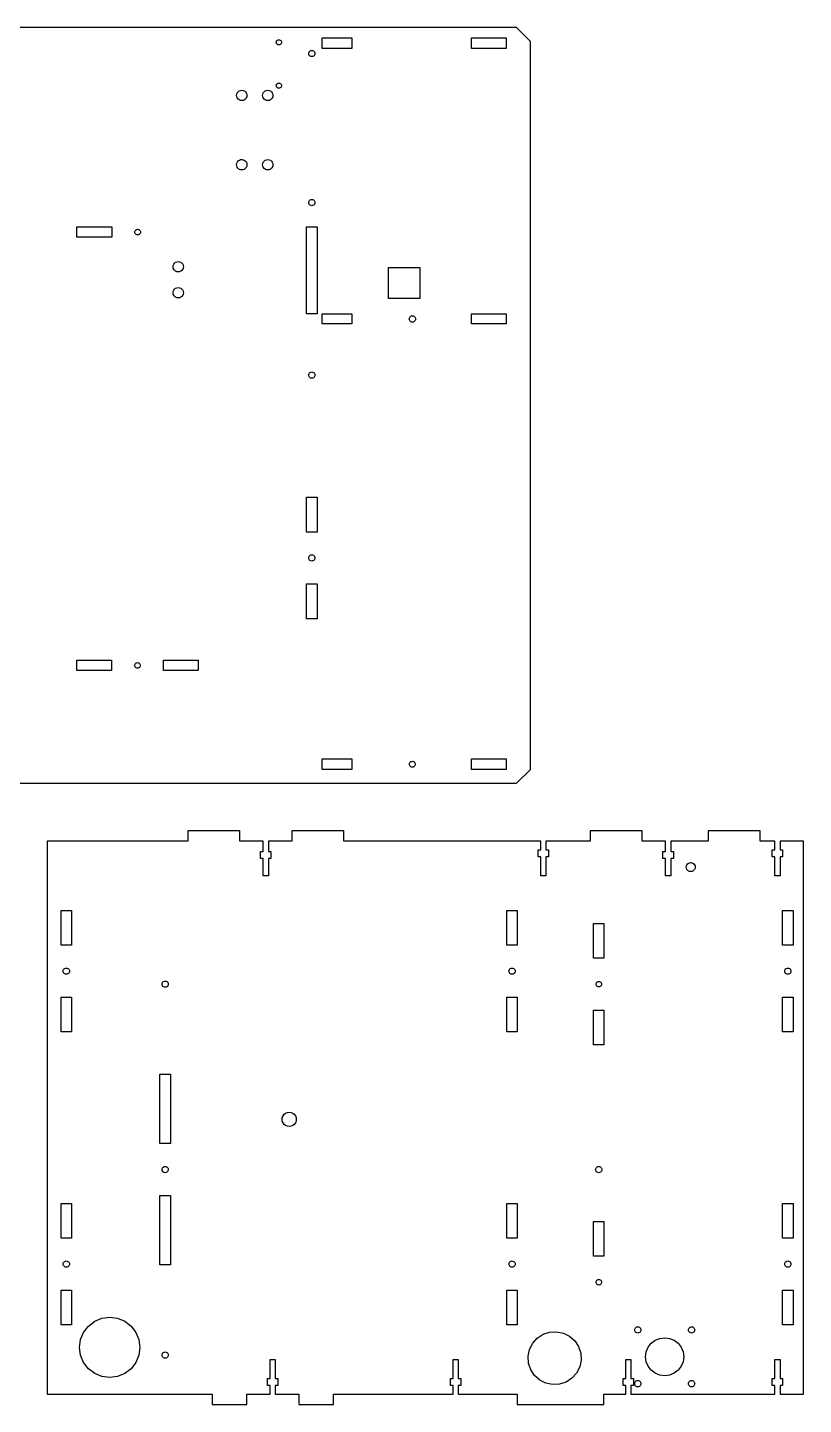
# Model space of a CAD drawing. Header units: metres. Extents: x 640 to 2715, y 0 to 914.
# Drawn here: x 2268 to 2715, y 17 to 811 of the extents above; entities that cross this region are included whole.
import ezdxf

# ---------------------------------------------------------------- set-up
doc = ezdxf.new("R2010")
doc.units = ezdxf.units.M

msp = doc.modelspace()

# ---------------------------------------------------------------- linework, layer by layer
at = {"layer": 'Layer0'}
for points in [[(2557.4, 383, 0), (2557.4, 803, 0), (2549.4, 811, 0), (1978.4, 811, 0), (1970.4, 803, 0), (1970.4, 383, 0), (1978.4, 375, 0), (2549.4, 375, 0), (2557.4, 383, 0)], [(2411.1, 803.25, 0), (2411.34, 803.56, 0), (2411.65, 803.8, 0), (2412.01, 803.95, 0), (2412.4, 804, 0), (2412.79, 803.95, 0), (2413.15, 803.8, 0), (2413.46, 803.56, 0), (2413.7, 803.25, 0), (2413.85, 802.89, 0), (2413.9, 802.5, 0), (2413.85, 802.11, 0), (2413.7, 801.75, 0), (2413.46, 801.44, 0), (2413.15, 801.2, 0), (2412.79, 801.05, 0), (2412.4, 801, 0), (2412.01, 801.05, 0), (2411.65, 801.2, 0), (2411.34, 801.44, 0), (2411.1, 801.75, 0), (2410.95, 802.11, 0), (2410.9, 802.5, 0), (2410.95, 802.89, 0), (2411.1, 803.25, 0)], [(2454.4, 799, 0), (2437.4, 799, 0), (2437.4, 805, 0), (2454.4, 805, 0), (2454.4, 799, 0)], [(2523.4, 799, 0), (2523.4, 805, 0), (2543.4, 805, 0), (2543.4, 799, 0), (2523.4, 799, 0)], [(2433.2, 796, 0), (2433.14, 795.53, 0), (2432.96, 795.1, 0), (2432.67, 794.73, 0), (2432.3, 794.44, 0), (2431.87, 794.26, 0), (2431.4, 794.2, 0), (2430.93, 794.26, 0), (2430.5, 794.44, 0), (2430.13, 794.73, 0), (2429.84, 795.1, 0), (2429.66, 795.53, 0), (2429.6, 796, 0), (2429.66, 796.47, 0), (2429.84, 796.9, 0), (2430.13, 797.27, 0), (2430.5, 797.56, 0), (2430.93, 797.74, 0), (2431.4, 797.8, 0), (2431.87, 797.74, 0), (2432.3, 797.56, 0), (2432.67, 797.27, 0), (2432.96, 796.9, 0), (2433.14, 796.47, 0), (2433.2, 796, 0)], [(2413.85, 777.89, 0), (2413.9, 777.5, 0), (2413.85, 777.11, 0), (2413.7, 776.75, 0), (2413.46, 776.44, 0), (2413.15, 776.2, 0), (2412.79, 776.05, 0), (2412.4, 776, 0), (2412.01, 776.05, 0), (2411.65, 776.2, 0), (2411.34, 776.44, 0), (2411.1, 776.75, 0), (2410.95, 777.11, 0), (2410.9, 777.5, 0), (2410.95, 777.89, 0), (2411.1, 778.25, 0), (2411.34, 778.56, 0), (2411.65, 778.8, 0), (2412.01, 778.95, 0), (2412.4, 779, 0), (2412.79, 778.95, 0), (2413.15, 778.8, 0), (2413.46, 778.56, 0), (2413.7, 778.25, 0), (2413.85, 777.89, 0)], [(2388.02, 771.85, 0), (2388.13, 772.63, 0), (2388.43, 773.35, 0), (2388.9, 773.97, 0), (2389.52, 774.45, 0), (2390.25, 774.75, 0), (2391.02, 774.85, 0), (2391.8, 774.75, 0), (2392.52, 774.45, 0), (2393.15, 773.97, 0), (2393.62, 773.35, 0), (2393.92, 772.63, 0), (2394.02, 771.85, 0), (2393.92, 771.07, 0), (2393.62, 770.35, 0), (2393.15, 769.73, 0), (2392.52, 769.25, 0), (2391.8, 768.95, 0), (2391.02, 768.85, 0), (2390.25, 768.95, 0), (2389.52, 769.25, 0), (2388.9, 769.73, 0), (2388.43, 770.35, 0), (2388.13, 771.07, 0), (2388.02, 771.85, 0)], [(2405.25, 774.75, 0), (2406.02, 774.85, 0), (2406.8, 774.75, 0), (2407.52, 774.45, 0), (2408.15, 773.97, 0), (2408.62, 773.35, 0), (2408.92, 772.63, 0), (2409.02, 771.85, 0), (2408.92, 771.07, 0), (2408.62, 770.35, 0), (2408.15, 769.73, 0), (2407.52, 769.25, 0), (2406.8, 768.95, 0), (2406.02, 768.85, 0), (2405.25, 768.95, 0), (2404.52, 769.25, 0), (2403.9, 769.73, 0), (2403.43, 770.35, 0), (2403.13, 771.07, 0), (2403.02, 771.85, 0), (2403.13, 772.63, 0), (2403.43, 773.35, 0), (2403.9, 773.97, 0), (2404.52, 774.45, 0), (2405.25, 774.75, 0)], [(2388.49, 733.46, 0), (2389, 734.06, 0), (2389.64, 734.51, 0), (2390.37, 734.78, 0), (2391.15, 734.85, 0), (2391.93, 734.71, 0), (2392.64, 734.38, 0), (2393.24, 733.88, 0), (2393.68, 733.24, 0), (2393.95, 732.5, 0), (2394.02, 731.72, 0), (2393.89, 730.95, 0), (2393.55, 730.24, 0), (2393.05, 729.64, 0), (2392.41, 729.19, 0), (2391.67, 728.92, 0), (2390.89, 728.85, 0), (2390.12, 728.99, 0), (2389.41, 729.32, 0), (2388.81, 729.82, 0), (2388.36, 730.47, 0), (2388.1, 731.2, 0), (2388.03, 731.98, 0), (2388.16, 732.75, 0), (2388.49, 733.46, 0)], [(2409.02, 731.85, 0), (2408.92, 731.07, 0), (2408.62, 730.35, 0), (2408.15, 729.73, 0), (2407.52, 729.25, 0), (2406.8, 728.95, 0), (2406.02, 728.85, 0), (2405.25, 728.95, 0), (2404.52, 729.25, 0), (2403.9, 729.73, 0), (2403.43, 730.35, 0), (2403.13, 731.07, 0), (2403.02, 731.85, 0), (2403.13, 732.63, 0), (2403.43, 733.35, 0), (2403.9, 733.97, 0), (2404.52, 734.45, 0), (2405.25, 734.75, 0), (2406.02, 734.85, 0), (2406.8, 734.75, 0), (2407.52, 734.45, 0), (2408.15, 733.97, 0), (2408.62, 733.35, 0), (2408.92, 732.63, 0), (2409.02, 731.85, 0)], [(2430.93, 708.26, 0), (2430.5, 708.44, 0), (2430.13, 708.73, 0), (2429.84, 709.1, 0), (2429.66, 709.53, 0), (2429.6, 710, 0), (2429.66, 710.47, 0), (2429.84, 710.9, 0), (2430.13, 711.27, 0), (2430.5, 711.56, 0), (2430.93, 711.74, 0), (2431.4, 711.8, 0), (2431.87, 711.74, 0), (2432.3, 711.56, 0), (2432.67, 711.27, 0), (2432.96, 710.9, 0), (2433.14, 710.47, 0), (2433.2, 710, 0), (2433.14, 709.53, 0), (2432.96, 709.1, 0), (2432.67, 708.73, 0), (2432.3, 708.44, 0), (2431.87, 708.26, 0), (2431.4, 708.2, 0), (2430.93, 708.26, 0)], [(2296, 696, 0), (2316, 696, 0), (2316, 690, 0), (2296, 690, 0), (2296, 696, 0)], [(2332.55, 692.59, 0), (2332.39, 692.2, 0), (2332.13, 691.87, 0), (2331.8, 691.61, 0), (2331.41, 691.45, 0), (2331, 691.4, 0), (2330.59, 691.45, 0), (2330.2, 691.61, 0), (2329.87, 691.87, 0), (2329.61, 692.2, 0), (2329.45, 692.59, 0), (2329.4, 693, 0), (2329.45, 693.41, 0), (2329.61, 693.8, 0), (2329.87, 694.13, 0), (2330.2, 694.39, 0), (2330.59, 694.55, 0), (2331, 694.6, 0), (2331.41, 694.55, 0), (2331.8, 694.39, 0), (2332.13, 694.13, 0), (2332.39, 693.8, 0), (2332.55, 693.41, 0), (2332.6, 693, 0), (2332.55, 692.59, 0)], [(2434.4, 645.85, 0), (2428.4, 645.85, 0), (2428.4, 696.1, 0), (2434.4, 696.1, 0), (2434.4, 645.85, 0)], [(2351.5, 673.78, 0), (2351.8, 674.5, 0), (2352.28, 675.12, 0), (2352.9, 675.6, 0), (2353.62, 675.9, 0), (2354.4, 676, 0), (2355.18, 675.9, 0), (2355.9, 675.6, 0), (2356.52, 675.12, 0), (2357, 674.5, 0), (2357.3, 673.78, 0), (2357.4, 673, 0), (2357.3, 672.22, 0), (2357, 671.5, 0), (2356.52, 670.88, 0), (2355.9, 670.4, 0), (2355.18, 670.1, 0), (2354.4, 670, 0), (2353.62, 670.1, 0), (2352.9, 670.4, 0), (2352.28, 670.88, 0), (2351.8, 671.5, 0), (2351.5, 672.22, 0), (2351.4, 673, 0), (2351.5, 673.78, 0)], [(2493.73, 672.6, 0), (2493.73, 654.6, 0), (2475.53, 654.6, 0), (2475.53, 672.6, 0), (2493.73, 672.6, 0)], [(2357, 656.5, 0), (2356.52, 655.88, 0), (2355.9, 655.4, 0), (2355.18, 655.1, 0), (2354.4, 655, 0), (2353.62, 655.1, 0), (2352.9, 655.4, 0), (2352.28, 655.88, 0), (2351.8, 656.5, 0), (2351.5, 657.22, 0), (2351.4, 658, 0), (2351.5, 658.78, 0), (2351.8, 659.5, 0), (2352.28, 660.12, 0), (2352.9, 660.6, 0), (2353.62, 660.9, 0), (2354.4, 661, 0), (2355.18, 660.9, 0), (2355.9, 660.6, 0), (2356.52, 660.12, 0), (2357, 659.5, 0), (2357.3, 658.78, 0), (2357.4, 658, 0), (2357.3, 657.22, 0), (2357, 656.5, 0)], [(2437.4, 645.85, 0), (2454.4, 645.85, 0), (2454.4, 640, 0), (2437.4, 640, 0), (2437.4, 645.85, 0)], [(2488.13, 641.58, 0), (2487.84, 641.95, 0), (2487.66, 642.38, 0), (2487.6, 642.85, 0), (2487.66, 643.32, 0), (2487.84, 643.75, 0), (2488.13, 644.12, 0), (2488.5, 644.41, 0), (2488.93, 644.59, 0), (2489.4, 644.65, 0), (2489.87, 644.59, 0), (2490.3, 644.41, 0), (2490.67, 644.12, 0), (2490.96, 643.75, 0), (2491.14, 643.32, 0), (2491.2, 642.85, 0), (2491.14, 642.38, 0), (2490.96, 641.95, 0), (2490.67, 641.58, 0), (2490.3, 641.29, 0), (2489.87, 641.11, 0), (2489.4, 641.05, 0), (2488.93, 641.11, 0), (2488.5, 641.29, 0), (2488.13, 641.58, 0)], [(2543.4, 645.85, 0), (2543.4, 640, 0), (2523.4, 640, 0), (2523.4, 645.85, 0), (2543.4, 645.85, 0)], [(2432.67, 611.77, 0), (2432.96, 611.4, 0), (2433.14, 610.97, 0), (2433.2, 610.5, 0), (2433.14, 610.03, 0), (2432.96, 609.6, 0), (2432.67, 609.23, 0), (2432.3, 608.94, 0), (2431.87, 608.76, 0), (2431.4, 608.7, 0), (2430.93, 608.76, 0), (2430.5, 608.94, 0), (2430.13, 609.23, 0), (2429.84, 609.6, 0), (2429.66, 610.03, 0), (2429.6, 610.5, 0), (2429.66, 610.97, 0), (2429.84, 611.4, 0), (2430.13, 611.77, 0), (2430.5, 612.06, 0), (2430.93, 612.24, 0), (2431.4, 612.3, 0), (2431.87, 612.24, 0), (2432.3, 612.06, 0), (2432.67, 611.77, 0)], [(2428.4, 540.1, 0), (2434.4, 540.1, 0), (2434.4, 519.9, 0), (2428.4, 519.9, 0), (2428.4, 540.1, 0)], [(2429.66, 504.53, 0), (2429.6, 505, 0), (2429.66, 505.47, 0), (2429.84, 505.9, 0), (2430.13, 506.27, 0), (2430.5, 506.56, 0), (2430.93, 506.74, 0), (2431.4, 506.8, 0), (2431.87, 506.74, 0), (2432.3, 506.56, 0), (2432.67, 506.27, 0), (2432.96, 505.9, 0), (2433.14, 505.47, 0), (2433.2, 505, 0), (2433.14, 504.53, 0), (2432.96, 504.1, 0), (2432.67, 503.73, 0), (2432.3, 503.44, 0), (2431.87, 503.26, 0), (2431.4, 503.2, 0), (2430.93, 503.26, 0), (2430.5, 503.44, 0), (2430.13, 503.73, 0), (2429.84, 504.1, 0), (2429.66, 504.53, 0)], [(2428.4, 490.1, 0), (2434.4, 490.1, 0), (2434.4, 469.9, 0), (2428.4, 469.9, 0), (2428.4, 490.1, 0)], [(2295.9, 446, 0), (2315.9, 446, 0), (2315.9, 440, 0), (2295.9, 440, 0), (2295.9, 446, 0)], [(2345.9, 446, 0), (2365.9, 446, 0), (2365.9, 440, 0), (2345.9, 440, 0), (2345.9, 446, 0)], [(2331.31, 441.45, 0), (2330.9, 441.4, 0), (2330.49, 441.45, 0), (2330.1, 441.61, 0), (2329.77, 441.87, 0), (2329.51, 442.2, 0), (2329.35, 442.59, 0), (2329.3, 443, 0), (2329.35, 443.41, 0), (2329.51, 443.8, 0), (2329.77, 444.13, 0), (2330.1, 444.39, 0), (2330.49, 444.55, 0), (2330.9, 444.6, 0), (2331.31, 444.55, 0), (2331.7, 444.39, 0), (2332.03, 444.13, 0), (2332.29, 443.8, 0), (2332.45, 443.41, 0), (2332.5, 443, 0), (2332.45, 442.59, 0), (2332.29, 442.2, 0), (2332.03, 441.87, 0), (2331.7, 441.61, 0), (2331.31, 441.45, 0)], [(2437.4, 389, 0), (2454.4, 389, 0), (2454.4, 383, 0), (2437.4, 383, 0), (2437.4, 389, 0)], [(2490.25, 387.47, 0), (2490.6, 387.2, 0), (2490.87, 386.85, 0), (2491.04, 386.44, 0), (2491.1, 386, 0), (2491.04, 385.56, 0), (2490.87, 385.15, 0), (2490.6, 384.8, 0), (2490.25, 384.53, 0), (2489.84, 384.36, 0), (2489.4, 384.3, 0), (2488.96, 384.36, 0), (2488.55, 384.53, 0), (2488.2, 384.8, 0), (2487.93, 385.15, 0), (2487.76, 385.56, 0), (2487.7, 386, 0), (2487.76, 386.44, 0), (2487.93, 386.85, 0), (2488.2, 387.2, 0), (2488.55, 387.47, 0), (2488.96, 387.64, 0), (2489.4, 387.7, 0), (2489.84, 387.64, 0), (2490.25, 387.47, 0)], [(2543.4, 389, 0), (2543.4, 383, 0), (2523.4, 383, 0), (2523.4, 389, 0), (2543.4, 389, 0)], [(2615.36, 27.6, 0), (2615.36, 22.6, 0), (2698.36, 22.6, 0), (2698.36, 27.6, 0), (2696.86, 27.6, 0), (2696.86, 31.6, 0), (2698.36, 31.6, 0), (2698.36, 42.6, 0), (2701.36, 42.6, 0), (2701.36, 31.6, 0), (2702.86, 31.6, 0), (2702.86, 27.6, 0), (2701.36, 27.6, 0), (2701.36, 22.6, 0), (2714.86, 22.6, 0), (2714.86, 341.6, 0), (2701.36, 341.6, 0), (2701.36, 336.6, 0), (2702.86, 336.6, 0), (2702.86, 332.6, 0), (2701.36, 332.6, 0), (2701.36, 321.6, 0), (2698.36, 321.6, 0), (2698.36, 332.6, 0), (2696.86, 332.6, 0), (2696.86, 336.6, 0), (2698.36, 336.6, 0), (2698.36, 341.6, 0), (2689.86, 341.6, 0), (2689.86, 347.6, 0), (2659.86, 347.6, 0), (2659.86, 341.6, 0), (2638.36, 341.6, 0), (2638.36, 335.6, 0), (2639.86, 335.6, 0), (2639.86, 331.6, 0), (2638.36, 331.6, 0), (2638.36, 321.6, 0), (2635.36, 321.6, 0), (2635.36, 331.6, 0), (2633.86, 331.6, 0), (2633.86, 335.6, 0), (2635.36, 335.6, 0), (2635.36, 341.6, 0), (2621.86, 341.6, 0), (2621.86, 347.6, 0), (2591.86, 347.6, 0), (2591.86, 341.6, 0), (2566.36, 341.6, 0), (2566.36, 336.6, 0), (2567.86, 336.6, 0), (2567.86, 332.6, 0), (2566.36, 332.6, 0), (2566.36, 321.6, 0), (2563.36, 321.6, 0), (2563.36, 332.6, 0), (2561.86, 332.6, 0), (2561.86, 336.6, 0), (2563.36, 336.6, 0), (2563.36, 341.6, 0), (2449.86, 341.6, 0), (2449.86, 347.6, 0), (2419.86, 347.6, 0), (2419.86, 341.6, 0), (2406.36, 341.6, 0), (2406.36, 335.6, 0), (2407.86, 335.6, 0), (2407.86, 331.6, 0), (2406.36, 331.6, 0), (2406.36, 321.6, 0), (2403.36, 321.6, 0), (2403.36, 331.6, 0), (2401.86, 331.6, 0), (2401.86, 335.6, 0), (2403.36, 335.6, 0), (2403.36, 341.6, 0), (2389.86, 341.6, 0), (2389.86, 347.6, 0), (2359.86, 347.6, 0), (2359.86, 341.6, 0), (2278.86, 341.6, 0), (2278.86, 22.6, 0), (2373.86, 22.6, 0), (2373.86, 16.6, 0), (2393.86, 16.6, 0), (2393.86, 22.6, 0), (2407.36, 22.6, 0), (2407.36, 27.6, 0), (2405.86, 27.6, 0), (2405.86, 31.6, 0), (2407.36, 31.6, 0), (2407.36, 42.6, 0), (2410.36, 42.6, 0), (2410.36, 31.6, 0), (2411.86, 31.6, 0), (2411.86, 27.6, 0), (2410.36, 27.6, 0), (2410.36, 22.6, 0), (2423.86, 22.6, 0), (2423.86, 16.6, 0), (2443.86, 16.6, 0), (2443.86, 22.6, 0), (2512.86, 22.6, 0), (2512.86, 27.6, 0), (2511.36, 27.6, 0), (2511.36, 31.6, 0), (2512.86, 31.6, 0), (2512.86, 42.6, 0), (2515.86, 42.6, 0), (2515.86, 31.6, 0), (2517.36, 31.6, 0), (2517.36, 27.6, 0), (2515.86, 27.6, 0), (2515.86, 22.6, 0), (2549.86, 22.6, 0), (2549.86, 16.6, 0), (2599.86, 16.6, 0), (2599.86, 22.6, 0), (2612.36, 22.6, 0), (2612.36, 27.6, 0), (2610.86, 27.6, 0), (2610.86, 31.6, 0), (2612.36, 31.6, 0), (2612.36, 42.6, 0), (2615.36, 42.6, 0), (2615.36, 31.6, 0), (2616.86, 31.6, 0), (2616.86, 27.6, 0), (2615.36, 27.6, 0)], [(2651.16, 324.35, 0), (2650.53, 324.09, 0), (2649.86, 324, 0), (2649.19, 324.09, 0), (2648.56, 324.35, 0), (2648.02, 324.76, 0), (2647.61, 325.3, 0), (2647.35, 325.93, 0), (2647.26, 326.6, 0), (2647.35, 327.27, 0), (2647.61, 327.9, 0), (2648.02, 328.44, 0), (2648.56, 328.85, 0), (2649.19, 329.11, 0), (2649.86, 329.2, 0), (2650.53, 329.11, 0), (2651.16, 328.85, 0), (2651.7, 328.44, 0), (2652.11, 327.9, 0), (2652.37, 327.27, 0), (2652.46, 326.6, 0), (2652.37, 325.93, 0), (2652.11, 325.3, 0), (2651.7, 324.76, 0), (2651.16, 324.35, 0)], [(2286.86, 301.6, 0), (2292.86, 301.6, 0), (2292.86, 281.6, 0), (2286.86, 281.6, 0), (2286.86, 301.6, 0)], [(2543.86, 301.6, 0), (2549.86, 301.6, 0), (2549.86, 281.6, 0), (2543.86, 281.6, 0), (2543.86, 301.6, 0)], [(2593.86, 294.1, 0), (2599.86, 294.1, 0), (2599.86, 274.1, 0), (2593.86, 274.1, 0), (2593.86, 294.1, 0)], [(2702.86, 281.6, 0), (2702.86, 301.6, 0), (2708.86, 301.6, 0), (2708.86, 281.6, 0), (2702.86, 281.6, 0)], [(2289.39, 268.34, 0), (2289.86, 268.4, 0), (2290.33, 268.34, 0), (2290.76, 268.16, 0), (2291.13, 267.87, 0), (2291.42, 267.5, 0), (2291.6, 267.07, 0), (2291.66, 266.6, 0), (2291.6, 266.13, 0), (2291.42, 265.7, 0), (2291.13, 265.33, 0), (2290.76, 265.04, 0), (2290.33, 264.86, 0), (2289.86, 264.8, 0), (2289.39, 264.86, 0), (2288.96, 265.04, 0), (2288.59, 265.33, 0), (2288.3, 265.7, 0), (2288.12, 266.13, 0), (2288.06, 266.6, 0), (2288.12, 267.07, 0), (2288.3, 267.5, 0), (2288.59, 267.87, 0), (2288.96, 268.16, 0), (2289.39, 268.34, 0)], [(2546.39, 268.34, 0), (2546.86, 268.4, 0), (2547.33, 268.34, 0), (2547.76, 268.16, 0), (2548.13, 267.87, 0), (2548.42, 267.5, 0), (2548.6, 267.07, 0), (2548.66, 266.6, 0), (2548.6, 266.13, 0), (2548.42, 265.7, 0), (2548.13, 265.33, 0), (2547.76, 265.04, 0), (2547.33, 264.86, 0), (2546.86, 264.8, 0), (2546.39, 264.86, 0), (2545.96, 265.04, 0), (2545.59, 265.33, 0), (2545.3, 265.7, 0), (2545.12, 266.13, 0), (2545.06, 266.6, 0), (2545.12, 267.07, 0), (2545.3, 267.5, 0), (2545.59, 267.87, 0), (2545.96, 268.16, 0), (2546.39, 268.34, 0)], [(2705.39, 268.34, 0), (2705.86, 268.4, 0), (2706.33, 268.34, 0), (2706.76, 268.16, 0), (2707.13, 267.88, 0), (2707.42, 267.5, 0), (2707.6, 267.07, 0), (2707.66, 266.6, 0), (2707.6, 266.14, 0), (2707.42, 265.7, 0), (2707.13, 265.33, 0), (2706.76, 265.05, 0), (2706.33, 264.87, 0), (2705.86, 264.8, 0), (2705.39, 264.87, 0), (2704.96, 265.05, 0), (2704.59, 265.33, 0), (2704.3, 265.7, 0), (2704.12, 266.14, 0), (2704.06, 266.6, 0), (2704.12, 267.07, 0), (2704.3, 267.5, 0), (2704.59, 267.88, 0), (2704.96, 268.16, 0), (2705.39, 268.34, 0)], [(2347.33, 260.84, 0), (2347.76, 260.66, 0), (2348.13, 260.37, 0), (2348.42, 260, 0), (2348.6, 259.57, 0), (2348.66, 259.1, 0), (2348.6, 258.63, 0), (2348.42, 258.2, 0), (2348.13, 257.83, 0), (2347.76, 257.54, 0), (2347.33, 257.36, 0), (2346.86, 257.3, 0), (2346.39, 257.36, 0), (2345.96, 257.54, 0), (2345.59, 257.83, 0), (2345.3, 258.2, 0), (2345.12, 258.63, 0), (2345.06, 259.1, 0), (2345.12, 259.57, 0), (2345.3, 260, 0), (2345.59, 260.37, 0), (2345.96, 260.66, 0), (2346.39, 260.84, 0), (2346.86, 260.9, 0), (2347.33, 260.84, 0)], [(2596.45, 260.65, 0), (2596.86, 260.7, 0), (2597.27, 260.65, 0), (2597.66, 260.49, 0), (2597.99, 260.23, 0), (2598.25, 259.9, 0), (2598.41, 259.51, 0), (2598.46, 259.1, 0), (2598.41, 258.69, 0), (2598.25, 258.3, 0), (2597.99, 257.97, 0), (2597.66, 257.71, 0), (2597.27, 257.55, 0), (2596.86, 257.5, 0), (2596.45, 257.55, 0), (2596.06, 257.71, 0), (2595.73, 257.97, 0), (2595.48, 258.3, 0), (2595.32, 258.69, 0), (2595.26, 259.1, 0), (2595.32, 259.51, 0), (2595.48, 259.9, 0), (2595.73, 260.23, 0), (2596.06, 260.49, 0), (2596.45, 260.65, 0)], [(2286.86, 251.6, 0), (2292.86, 251.6, 0), (2292.86, 231.6, 0), (2286.86, 231.6, 0), (2286.86, 251.6, 0)], [(2543.86, 251.6, 0), (2549.86, 251.6, 0), (2549.86, 231.6, 0), (2543.86, 231.6, 0), (2543.86, 251.6, 0)], [(2702.86, 231.6, 0), (2702.86, 251.6, 0), (2708.86, 251.6, 0), (2708.86, 231.6, 0), (2702.86, 231.6, 0)], [(2593.86, 244.1, 0), (2599.86, 244.1, 0), (2599.86, 224.1, 0), (2593.86, 224.1, 0), (2593.86, 244.1, 0)], [(2343.86, 207.1, 0), (2349.86, 207.1, 0), (2349.86, 167.1, 0), (2343.86, 167.1, 0), (2343.86, 207.1, 0)], [(2417.3, 185.06, 0), (2418.36, 185.2, 0), (2419.42, 185.06, 0), (2420.41, 184.65, 0), (2421.26, 184, 0), (2421.91, 183.15, 0), (2422.32, 182.16, 0), (2422.46, 181.1, 0), (2422.32, 180.04, 0), (2421.91, 179.05, 0), (2421.26, 178.2, 0), (2420.41, 177.55, 0), (2419.42, 177.14, 0), (2418.36, 177, 0), (2417.3, 177.14, 0), (2416.31, 177.55, 0), (2415.46, 178.2, 0), (2414.81, 179.05, 0), (2414.4, 180.04, 0), (2414.26, 181.1, 0), (2414.4, 182.16, 0), (2414.81, 183.15, 0), (2415.46, 184, 0), (2416.31, 184.65, 0), (2417.3, 185.06, 0)], [(2346.29, 153.81, 0), (2346.75, 153.9, 0), (2347.22, 153.86, 0), (2347.66, 153.71, 0), (2348.05, 153.45, 0), (2348.36, 153.1, 0), (2348.57, 152.67, 0), (2348.66, 152.21, 0), (2348.63, 151.75, 0), (2348.47, 151.3, 0), (2348.21, 150.91, 0), (2347.86, 150.6, 0), (2347.44, 150.39, 0), (2346.97, 150.3, 0), (2346.51, 150.34, 0), (2346.06, 150.49, 0), (2345.67, 150.75, 0), (2345.36, 151.1, 0), (2345.15, 151.53, 0), (2345.06, 151.99, 0), (2345.1, 152.45, 0), (2345.25, 152.9, 0), (2345.51, 153.29, 0), (2345.86, 153.6, 0), (2346.29, 153.81, 0)], [(2596.39, 153.84, 0), (2596.86, 153.9, 0), (2597.33, 153.84, 0), (2597.76, 153.66, 0), (2598.13, 153.37, 0), (2598.42, 153, 0), (2598.6, 152.57, 0), (2598.66, 152.1, 0), (2598.6, 151.63, 0), (2598.42, 151.2, 0), (2598.13, 150.83, 0), (2597.76, 150.54, 0), (2597.33, 150.36, 0), (2596.86, 150.3, 0), (2596.39, 150.36, 0), (2595.96, 150.54, 0), (2595.59, 150.83, 0), (2595.3, 151.2, 0), (2595.12, 151.63, 0), (2595.06, 152.1, 0), (2595.12, 152.57, 0), (2595.3, 153, 0), (2595.59, 153.37, 0), (2595.96, 153.66, 0), (2596.39, 153.84, 0)], [(2343.86, 97.1, 0), (2343.86, 137.1, 0), (2349.86, 137.1, 0), (2349.86, 97.1, 0), (2343.86, 97.1, 0)], [(2286.86, 132.6, 0), (2292.86, 132.6, 0), (2292.86, 112.6, 0), (2286.86, 112.6, 0), (2286.86, 132.6, 0)], [(2543.86, 132.6, 0), (2549.86, 132.6, 0), (2549.86, 112.6, 0), (2543.86, 112.6, 0), (2543.86, 132.6, 0)], [(2708.84, 112.6, 0), (2702.84, 112.6, 0), (2702.84, 132.6, 0), (2708.84, 132.6, 0), (2708.84, 112.6, 0)], [(2593.86, 122.1, 0), (2599.86, 122.1, 0), (2599.86, 102.1, 0), (2593.86, 102.1, 0), (2593.86, 122.1, 0)], [(2289.39, 99.34, 0), (2289.86, 99.4, 0), (2290.33, 99.34, 0), (2290.76, 99.16, 0), (2291.13, 98.87, 0), (2291.42, 98.5, 0), (2291.6, 98.07, 0), (2291.66, 97.6, 0), (2291.6, 97.13, 0), (2291.42, 96.7, 0), (2291.13, 96.33, 0), (2290.76, 96.04, 0), (2290.33, 95.86, 0), (2289.86, 95.8, 0), (2289.39, 95.86, 0), (2288.96, 96.04, 0), (2288.59, 96.33, 0), (2288.3, 96.7, 0), (2288.12, 97.13, 0), (2288.06, 97.6, 0), (2288.12, 98.07, 0), (2288.3, 98.5, 0), (2288.59, 98.87, 0), (2288.96, 99.16, 0), (2289.39, 99.34, 0)], [(2546.39, 99.34, 0), (2546.86, 99.4, 0), (2547.33, 99.34, 0), (2547.76, 99.16, 0), (2548.13, 98.87, 0), (2548.42, 98.5, 0), (2548.6, 98.07, 0), (2548.66, 97.6, 0), (2548.6, 97.13, 0), (2548.42, 96.7, 0), (2548.13, 96.33, 0), (2547.76, 96.04, 0), (2547.33, 95.86, 0), (2546.86, 95.8, 0), (2546.39, 95.86, 0), (2545.96, 96.04, 0), (2545.59, 96.33, 0), (2545.3, 96.7, 0), (2545.12, 97.13, 0), (2545.06, 97.6, 0), (2545.12, 98.07, 0), (2545.3, 98.5, 0), (2545.59, 98.87, 0), (2545.96, 99.16, 0), (2546.39, 99.34, 0)], [(2705.37, 99.34, 0), (2705.84, 99.4, 0), (2706.3, 99.34, 0), (2706.74, 99.16, 0), (2707.11, 98.88, 0), (2707.39, 98.5, 0), (2707.57, 98.07, 0), (2707.64, 97.6, 0), (2707.57, 97.14, 0), (2707.39, 96.7, 0), (2707.11, 96.33, 0), (2706.74, 96.04, 0), (2706.3, 95.86, 0), (2705.84, 95.8, 0), (2705.37, 95.86, 0), (2704.94, 96.04, 0), (2704.56, 96.33, 0), (2704.28, 96.7, 0), (2704.1, 97.14, 0), (2704.04, 97.6, 0), (2704.1, 98.07, 0), (2704.28, 98.5, 0), (2704.56, 98.88, 0), (2704.94, 99.16, 0), (2705.37, 99.34, 0)], [(2596.45, 88.65, 0), (2596.86, 88.7, 0), (2597.27, 88.65, 0), (2597.66, 88.49, 0), (2597.99, 88.23, 0), (2598.25, 87.9, 0), (2598.41, 87.51, 0), (2598.46, 87.1, 0), (2598.41, 86.69, 0), (2598.25, 86.3, 0), (2597.99, 85.97, 0), (2597.66, 85.71, 0), (2597.27, 85.55, 0), (2596.86, 85.5, 0), (2596.45, 85.55, 0), (2596.06, 85.71, 0), (2595.73, 85.97, 0), (2595.48, 86.3, 0), (2595.32, 86.69, 0), (2595.26, 87.1, 0), (2595.32, 87.51, 0), (2595.48, 87.9, 0), (2595.73, 88.23, 0), (2596.06, 88.49, 0), (2596.45, 88.65, 0)], [(2286.86, 82.6, 0), (2292.86, 82.6, 0), (2292.86, 62.6, 0), (2286.86, 62.6, 0), (2286.86, 82.6, 0)], [(2549.86, 82.6, 0), (2549.86, 62.6, 0), (2543.86, 62.6, 0), (2543.86, 82.6, 0), (2549.86, 82.6, 0)], [(2708.86, 62.6, 0), (2702.86, 62.6, 0), (2702.86, 82.6, 0), (2708.86, 82.6, 0), (2708.86, 62.6, 0)], [(2327.23, 61.81, 0), (2329.99, 58.21, 0), (2331.73, 54.01, 0), (2332.32, 49.51, 0), (2331.73, 45, 0), (2329.99, 40.81, 0), (2327.23, 37.2, 0), (2323.62, 34.44, 0), (2319.43, 32.7, 0), (2314.92, 32.11, 0), (2310.42, 32.7, 0), (2306.22, 34.44, 0), (2302.62, 37.2, 0), (2299.85, 40.81, 0), (2298.12, 45, 0), (2297.52, 49.51, 0), (2298.12, 54.01, 0), (2299.85, 58.21, 0), (2302.62, 61.81, 0), (2306.22, 64.58, 0), (2310.42, 66.32, 0), (2314.92, 66.91, 0), (2319.43, 66.32, 0), (2323.62, 64.58, 0), (2327.23, 61.81, 0)], [(2584.04, 34.72, 0), (2581.38, 31.74, 0), (2578.04, 29.55, 0), (2574.25, 28.29, 0), (2570.26, 28.06, 0), (2566.35, 28.88, 0), (2562.78, 30.67, 0), (2559.8, 33.33, 0), (2557.61, 36.67, 0), (2556.36, 40.46, 0), (2556.13, 44.45, 0), (2556.94, 48.36, 0), (2558.74, 51.93, 0), (2561.4, 54.91, 0), (2564.74, 57.1, 0), (2568.53, 58.35, 0), (2572.52, 58.58, 0), (2576.43, 57.77, 0), (2579.99, 55.97, 0), (2582.98, 53.32, 0), (2585.17, 49.98, 0), (2586.42, 46.18, 0), (2586.65, 42.2, 0), (2585.84, 38.29, 0), (2584.04, 34.72, 0)], [(2618.09, 58.33, 0), (2617.8, 58.7, 0), (2617.62, 59.13, 0), (2617.56, 59.6, 0), (2617.62, 60.07, 0), (2617.8, 60.5, 0), (2618.09, 60.87, 0), (2618.46, 61.16, 0), (2618.89, 61.34, 0), (2619.36, 61.4, 0), (2619.83, 61.34, 0), (2620.26, 61.16, 0), (2620.63, 60.87, 0), (2620.92, 60.5, 0), (2621.1, 60.07, 0), (2621.16, 59.6, 0), (2621.1, 59.13, 0), (2620.92, 58.7, 0), (2620.63, 58.33, 0), (2620.26, 58.04, 0), (2619.83, 57.86, 0), (2619.36, 57.8, 0), (2618.89, 57.86, 0), (2618.46, 58.04, 0), (2618.09, 58.33, 0)], [(2650.83, 57.86, 0), (2650.36, 57.8, 0), (2649.89, 57.86, 0), (2649.46, 58.04, 0), (2649.09, 58.33, 0), (2648.8, 58.7, 0), (2648.62, 59.13, 0), (2648.56, 59.6, 0), (2648.62, 60.07, 0), (2648.8, 60.5, 0), (2649.09, 60.87, 0), (2649.46, 61.16, 0), (2649.89, 61.34, 0), (2650.36, 61.4, 0), (2650.83, 61.34, 0), (2651.26, 61.16, 0), (2651.63, 60.87, 0), (2651.92, 60.5, 0), (2652.1, 60.07, 0), (2652.16, 59.6, 0), (2652.1, 59.13, 0), (2651.92, 58.7, 0), (2651.63, 58.33, 0), (2651.26, 58.04, 0), (2650.83, 57.86, 0)], [(2624.24, 41.25, 0), (2623.86, 44.1, 0), (2624.24, 46.95, 0), (2625.33, 49.6, 0), (2627.08, 51.88, 0), (2629.36, 53.63, 0), (2632.01, 54.73, 0), (2634.86, 55.1, 0), (2637.71, 54.73, 0), (2640.36, 53.63, 0), (2642.64, 51.88, 0), (2644.39, 49.6, 0), (2645.49, 46.95, 0), (2645.86, 44.1, 0), (2645.49, 41.25, 0), (2644.39, 38.6, 0), (2642.64, 36.32, 0), (2640.36, 34.57, 0), (2637.71, 33.47, 0), (2634.86, 33.1, 0), (2632.01, 33.47, 0), (2629.36, 34.57, 0), (2627.08, 36.32, 0), (2625.33, 38.6, 0), (2624.24, 41.25, 0)], [(2347.33, 43.36, 0), (2346.86, 43.3, 0), (2346.39, 43.36, 0), (2345.96, 43.54, 0), (2345.59, 43.83, 0), (2345.3, 44.2, 0), (2345.12, 44.63, 0), (2345.06, 45.1, 0), (2345.12, 45.57, 0), (2345.3, 46, 0), (2345.59, 46.37, 0), (2345.96, 46.66, 0), (2346.39, 46.84, 0), (2346.86, 46.9, 0), (2347.33, 46.84, 0), (2347.76, 46.66, 0), (2348.13, 46.37, 0), (2348.42, 46, 0), (2348.6, 45.57, 0), (2348.66, 45.1, 0), (2348.6, 44.63, 0), (2348.42, 44.2, 0), (2348.13, 43.83, 0), (2347.76, 43.54, 0), (2347.33, 43.36, 0)], [(2618.89, 26.86, 0), (2618.46, 27.04, 0), (2618.09, 27.33, 0), (2617.8, 27.7, 0), (2617.62, 28.13, 0), (2617.56, 28.6, 0), (2617.62, 29.07, 0), (2617.8, 29.5, 0), (2618.09, 29.87, 0), (2618.46, 30.16, 0), (2618.89, 30.34, 0), (2619.36, 30.4, 0), (2619.83, 30.34, 0), (2620.26, 30.16, 0), (2620.63, 29.87, 0), (2620.92, 29.5, 0), (2621.1, 29.07, 0), (2621.16, 28.6, 0), (2621.1, 28.13, 0), (2620.92, 27.7, 0), (2620.63, 27.33, 0), (2620.26, 27.04, 0), (2619.83, 26.86, 0), (2619.36, 26.8, 0), (2618.89, 26.86, 0)], [(2650.83, 26.86, 0), (2650.36, 26.8, 0), (2649.89, 26.86, 0), (2649.46, 27.04, 0), (2649.09, 27.33, 0), (2648.8, 27.7, 0), (2648.62, 28.13, 0), (2648.56, 28.6, 0), (2648.62, 29.07, 0), (2648.8, 29.5, 0), (2649.09, 29.87, 0), (2649.46, 30.16, 0), (2649.89, 30.34, 0), (2650.36, 30.4, 0), (2650.83, 30.34, 0), (2651.26, 30.16, 0), (2651.63, 29.87, 0), (2651.92, 29.5, 0), (2652.1, 29.07, 0), (2652.16, 28.6, 0), (2652.1, 28.13, 0), (2651.92, 27.7, 0), (2651.63, 27.33, 0), (2651.26, 27.04, 0), (2650.83, 26.86, 0)]]:
    msp.add_polyline3d(points, dxfattribs=at)

doc.saveas('drawing.dxf')
